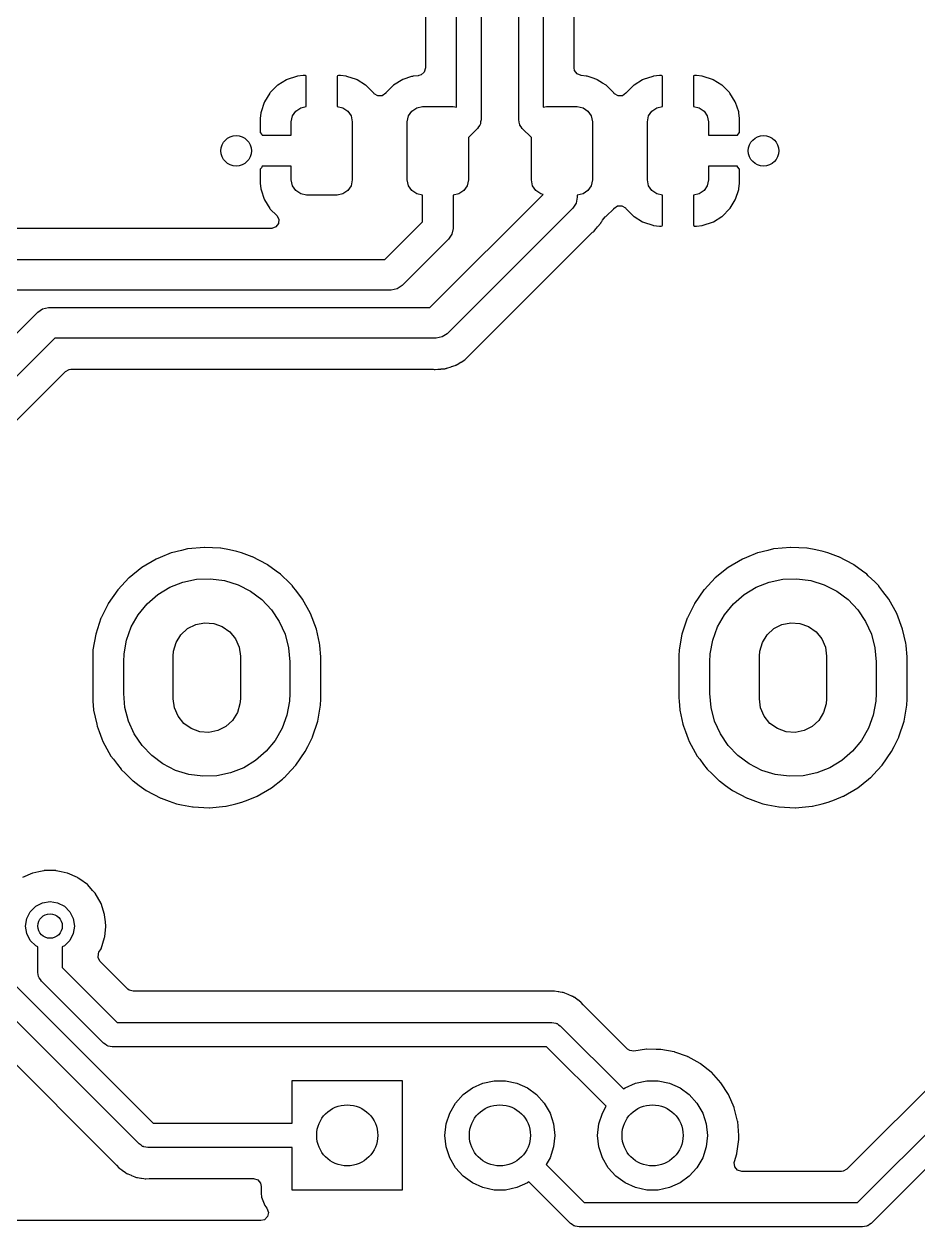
# Model space of a CAD drawing. Extents: x 61 to 228, y -146 to -45.
# Drawn here: x 136.99 to 151.63, y -145.65 to -125.94 of the extents above; entities that cross this region are included whole.
import ezdxf

# ---------------------------------------------------------------- set-up
doc = ezdxf.new("R2010")
doc.units = 0
doc.layers.add('BLACK', color=7, linetype='CONTINUOUS')

msp = doc.modelspace()

# ---------------------------------------------------------------- linework, layer by layer
at = {"layer": 'BLACK', "linetype": 'CONTINUOUS'}
for p, q in [((145.088, -127.508), (145.088, -114.629)), ((144.072, -127.303), (144.072, -120.229)), ((144.472, -120.229), (144.472, -127.508)), ((145.488, -124.66), (145.488, -127.303)), ((143.564, -125.336), (143.564, -126.659)), ((145.996, -126.659), (145.996, -125.336)), ((143.564, -126.659), (143.543, -126.727)), ((146.003, -126.699), (145.996, -126.659)), ((146.044, -126.757), (146.003, -126.699)), ((141.284, -126.854), (141.146, -126.939)), ((141.297, -126.848), (141.284, -126.854)), ((141.451, -126.796), (141.297, -126.848)), ((141.465, -126.793), (141.451, -126.796)), ((141.56, -126.783), (141.465, -126.793)), ((141.567, -126.783), (141.56, -126.783)), ((141.596, -126.783), (141.567, -126.783)), ((141.604, -126.785), (141.596, -126.783)), ((141.606, -126.786), (141.604, -126.785)), ((141.61, -126.801), (141.606, -126.786)), ((141.61, -127.292), (141.61, -126.801)), ((142.12, -126.789), (142.118, -126.797)), ((142.118, -126.797), (142.118, -127.292)), ((142.121, -126.787), (142.12, -126.789)), ((142.136, -126.783), (142.121, -126.787)), ((142.161, -126.783), (142.136, -126.783)), ((142.168, -126.783), (142.161, -126.783)), ((142.262, -126.793), (142.168, -126.783)), ((142.275, -126.796), (142.262, -126.793)), ((142.43, -126.847), (142.275, -126.796)), ((142.443, -126.853), (142.43, -126.847)), ((142.581, -126.938), (142.443, -126.853)), ((143.19, -126.849), (143.04, -126.943)), ((143.335, -126.801), (143.19, -126.849)), ((143.351, -126.796), (143.335, -126.801)), ((143.358, -126.793), (143.351, -126.796)), ((143.351, -126.796), (143.351, -126.796)), ((143.365, -126.793), (143.358, -126.793)), ((143.443, -126.785), (143.365, -126.793)), ((143.365, -126.793), (143.365, -126.793)), ((143.451, -126.784), (143.443, -126.785)), ((143.49, -126.773), (143.451, -126.784)), ((143.543, -126.727), (143.49, -126.773)), ((146.11, -126.784), (146.044, -126.757)), ((146.194, -126.793), (146.11, -126.784)), ((146.201, -126.793), (146.194, -126.793)), ((146.194, -126.793), (146.194, -126.793)), ((146.207, -126.795), (146.201, -126.793)), ((146.289, -126.822), (146.207, -126.795)), ((146.207, -126.795), (146.207, -126.795)), ((146.369, -126.849), (146.289, -126.822)), ((146.375, -126.853), (146.369, -126.849)), ((146.462, -126.906), (146.375, -126.853)), ((146.375, -126.853), (146.375, -126.853)), ((147.116, -126.854), (146.978, -126.939)), ((147.129, -126.848), (147.116, -126.854)), ((147.283, -126.796), (147.129, -126.848)), ((147.297, -126.793), (147.283, -126.796)), ((147.392, -126.783), (147.297, -126.793)), ((147.399, -126.783), (147.392, -126.783)), ((147.428, -126.783), (147.399, -126.783)), ((147.436, -126.785), (147.428, -126.783)), ((147.438, -126.786), (147.436, -126.785)), ((147.442, -126.801), (147.438, -126.786)), ((147.442, -127.292), (147.442, -126.801)), ((147.952, -126.789), (147.95, -126.797)), ((147.95, -126.797), (147.95, -127.292)), ((147.953, -126.787), (147.952, -126.789)), ((147.968, -126.783), (147.953, -126.787)), ((147.993, -126.783), (147.968, -126.783)), ((148, -126.783), (147.993, -126.783)), ((148.094, -126.793), (148, -126.783)), ((148.107, -126.796), (148.094, -126.793)), ((148.262, -126.847), (148.107, -126.796)), ((148.275, -126.853), (148.262, -126.847)), ((148.413, -126.938), (148.275, -126.853)), ((141.011, -127.074), (140.926, -127.212)), ((141.02, -127.063), (141.011, -127.074)), ((141.135, -126.948), (141.02, -127.063)), ((141.146, -126.939), (141.135, -126.948)), ((142.592, -126.947), (142.581, -126.938)), ((142.707, -127.062), (142.592, -126.947)), ((142.715, -127.072), (142.707, -127.062)), ((142.722, -127.08), (142.715, -127.072)), ((142.784, -127.116), (142.722, -127.08)), ((142.912, -127.072), (142.855, -127.113)), ((142.915, -127.068), (142.912, -127.072)), ((143.04, -126.943), (142.915, -127.068)), ((146.519, -126.942), (146.462, -126.906)), ((146.644, -127.067), (146.519, -126.942)), ((146.648, -127.073), (146.644, -127.067)), ((146.655, -127.08), (146.648, -127.073)), ((146.716, -127.116), (146.655, -127.08)), ((146.845, -127.072), (146.787, -127.113)), ((146.852, -127.063), (146.845, -127.072)), ((146.967, -126.948), (146.852, -127.063)), ((146.978, -126.939), (146.967, -126.948)), ((148.424, -126.947), (148.413, -126.938)), ((148.539, -127.062), (148.424, -126.947)), ((148.548, -127.073), (148.539, -127.062)), ((148.633, -127.211), (148.548, -127.073)), ((140.92, -127.225), (140.869, -127.38)), ((140.926, -127.212), (140.92, -127.225)), ((141.518, -127.31), (141.61, -127.292)), ((142.118, -127.292), (142.21, -127.31)), ((142.855, -127.113), (142.784, -127.116)), ((143.418, -127.31), (143.514, -127.291)), ((143.514, -127.291), (144.014, -127.291)), ((144.014, -127.291), (144.072, -127.303)), ((145.488, -127.303), (145.546, -127.291)), ((145.546, -127.291), (146.046, -127.291)), ((146.046, -127.291), (146.142, -127.31)), ((146.787, -127.113), (146.716, -127.116)), ((147.35, -127.31), (147.442, -127.292)), ((147.95, -127.292), (148.042, -127.31)), ((148.639, -127.224), (148.633, -127.211)), ((148.691, -127.378), (148.639, -127.224)), ((140.866, -127.393), (140.856, -127.487)), ((140.856, -127.487), (140.856, -127.494)), ((140.856, -127.494), (140.856, -127.715)), ((140.869, -127.38), (140.866, -127.393)), ((141.364, -127.541), (141.383, -127.445)), ((141.383, -127.445), (141.437, -127.364)), ((141.437, -127.364), (141.518, -127.31)), ((142.21, -127.31), (142.291, -127.364)), ((142.291, -127.364), (142.345, -127.445)), ((142.345, -127.445), (142.364, -127.541)), ((143.264, -127.541), (143.283, -127.445)), ((143.283, -127.445), (143.337, -127.364)), ((143.337, -127.364), (143.418, -127.31)), ((146.142, -127.31), (146.223, -127.364)), ((146.223, -127.364), (146.277, -127.445)), ((146.277, -127.445), (146.296, -127.541)), ((147.196, -127.541), (147.215, -127.445)), ((147.215, -127.445), (147.269, -127.364)), ((147.269, -127.364), (147.35, -127.31)), ((148.042, -127.31), (148.123, -127.364)), ((148.123, -127.364), (148.177, -127.445)), ((148.177, -127.445), (148.196, -127.541)), ((148.694, -127.392), (148.691, -127.378)), ((148.704, -127.487), (148.694, -127.392)), ((148.704, -127.494), (148.704, -127.487)), ((148.704, -127.714), (148.704, -127.494)), ((141.364, -127.762), (141.364, -127.541)), ((142.364, -127.541), (142.364, -128.491)), ((143.264, -128.491), (143.264, -127.541)), ((144.413, -127.649), (144.264, -127.799)), ((144.431, -127.621), (144.413, -127.649)), ((144.452, -127.595), (144.431, -127.621)), ((144.455, -127.584), (144.452, -127.595)), ((144.461, -127.574), (144.455, -127.584)), ((144.465, -127.541), (144.461, -127.574)), ((144.472, -127.508), (144.465, -127.541)), ((145.095, -127.541), (145.088, -127.508)), ((145.099, -127.574), (145.095, -127.541)), ((145.105, -127.584), (145.099, -127.574)), ((145.108, -127.595), (145.105, -127.584)), ((145.129, -127.621), (145.108, -127.595)), ((145.146, -127.649), (145.129, -127.621)), ((145.296, -127.799), (145.146, -127.649)), ((146.296, -127.541), (146.296, -128.491)), ((147.196, -128.491), (147.196, -127.541)), ((148.196, -127.541), (148.196, -127.762)), ((140.856, -127.715), (140.883, -127.747)), ((140.883, -127.747), (140.89, -127.762)), ((140.89, -127.762), (141.364, -127.762)), ((144.264, -127.799), (144.264, -128.491)), ((145.296, -128.491), (145.296, -127.799)), ((148.196, -127.762), (148.67, -127.762)), ((148.67, -127.762), (148.68, -127.741)), ((148.68, -127.741), (148.704, -127.714)), ((140.889, -128.27), (140.877, -128.296)), ((141.364, -128.27), (140.889, -128.27)), ((141.364, -128.491), (141.364, -128.27)), ((148.669, -128.27), (148.196, -128.27)), ((148.196, -128.27), (148.196, -128.491)), ((148.674, -128.28), (148.669, -128.27)), ((148.704, -128.316), (148.674, -128.28)), ((140.877, -128.296), (140.856, -128.318)), ((140.856, -128.318), (140.856, -128.538)), ((148.704, -128.538), (148.704, -128.316)), ((140.856, -128.538), (140.856, -128.545)), ((140.856, -128.545), (140.866, -128.64)), ((140.866, -128.64), (140.869, -128.654)), ((140.869, -128.654), (140.921, -128.808)), ((141.383, -128.587), (141.364, -128.491)), ((141.437, -128.668), (141.383, -128.587)), ((141.518, -128.722), (141.437, -128.668)), ((142.291, -128.668), (142.21, -128.722)), ((142.345, -128.587), (142.291, -128.668)), ((142.364, -128.491), (142.345, -128.587)), ((143.283, -128.587), (143.264, -128.491)), ((143.337, -128.668), (143.283, -128.587)), ((143.418, -128.722), (143.337, -128.668)), ((144.191, -128.668), (144.11, -128.722)), ((144.245, -128.587), (144.191, -128.668)), ((144.264, -128.491), (144.245, -128.587)), ((145.315, -128.587), (145.296, -128.491)), ((145.369, -128.668), (145.315, -128.587)), ((145.45, -128.722), (145.369, -128.668)), ((146.223, -128.668), (146.142, -128.722)), ((146.277, -128.587), (146.223, -128.668)), ((146.296, -128.491), (146.277, -128.587)), ((147.215, -128.587), (147.196, -128.491)), ((147.269, -128.668), (147.215, -128.587)), ((147.35, -128.722), (147.269, -128.668)), ((148.123, -128.668), (148.042, -128.722)), ((148.177, -128.587), (148.123, -128.668)), ((148.196, -128.491), (148.177, -128.587)), ((148.64, -128.807), (148.691, -128.652)), ((148.691, -128.652), (148.694, -128.639)), ((148.694, -128.639), (148.704, -128.545)), ((148.704, -128.545), (148.704, -128.538)), ((140.921, -128.808), (140.927, -128.821)), ((140.927, -128.821), (141.012, -128.959)), ((141.614, -128.741), (141.518, -128.722)), ((142.114, -128.741), (141.614, -128.741)), ((142.21, -128.722), (142.114, -128.741)), ((143.514, -128.741), (143.418, -128.722)), ((143.514, -129.182), (143.514, -128.741)), ((143.635, -130.585), (145.49, -128.73)), ((144.11, -128.722), (144.014, -128.741)), ((144.014, -128.741), (144.014, -129.286)), ((145.49, -128.73), (145.45, -128.722)), ((146.046, -128.778), (146.027, -128.874)), ((146.142, -128.722), (146.046, -128.741)), ((146.046, -128.741), (146.046, -128.778)), ((147.442, -128.74), (147.35, -128.722)), ((147.442, -129.235), (147.442, -128.74)), ((148.042, -128.722), (147.95, -128.74)), ((147.95, -128.74), (147.95, -129.231)), ((148.549, -128.958), (148.634, -128.82)), ((148.634, -128.82), (148.64, -128.807)), ((141.012, -128.959), (141.021, -128.97)), ((141.021, -128.97), (141.125, -129.074)), ((145.973, -128.955), (143.915, -131.012)), ((146.027, -128.874), (145.973, -128.955)), ((146.52, -129.089), (146.645, -128.964)), ((146.645, -128.964), (146.648, -128.96)), ((146.648, -128.96), (146.705, -128.919)), ((146.705, -128.919), (146.776, -128.916)), ((146.776, -128.916), (146.838, -128.952)), ((146.838, -128.952), (146.845, -128.96)), ((146.845, -128.96), (146.853, -128.97)), ((146.853, -128.97), (146.968, -129.085)), ((148.425, -129.084), (148.54, -128.969)), ((148.54, -128.969), (148.549, -128.958)), ((141.112, -129.264), (141.045, -129.289)), ((141.154, -129.207), (141.112, -129.264)), ((141.125, -129.074), (141.159, -129.137)), ((141.159, -129.137), (141.154, -129.207)), ((142.898, -129.798), (143.514, -129.182)), ((146.364, -129.283), (146.378, -129.264)), ((146.378, -129.264), (146.381, -129.261)), ((146.381, -129.261), (146.384, -129.257)), ((146.384, -129.257), (146.427, -129.207)), ((146.427, -129.207), (146.431, -129.202)), ((146.427, -129.207), (146.427, -129.207)), ((146.431, -129.202), (146.435, -129.195)), ((146.435, -129.195), (146.438, -129.19)), ((146.438, -129.19), (146.441, -129.185)), ((146.441, -129.185), (146.446, -129.179)), ((146.446, -129.179), (146.449, -129.173)), ((146.449, -129.173), (146.459, -129.152)), ((146.459, -129.152), (146.506, -129.098)), ((146.506, -129.098), (146.514, -129.093)), ((146.514, -129.093), (146.52, -129.089)), ((146.514, -129.093), (146.514, -129.093)), ((146.968, -129.085), (146.979, -129.094)), ((146.979, -129.094), (147.117, -129.179)), ((147.117, -129.179), (147.13, -129.185)), ((147.13, -129.185), (147.285, -129.236)), ((147.285, -129.236), (147.298, -129.239)), ((147.298, -129.239), (147.392, -129.249)), ((147.392, -129.249), (147.399, -129.249)), ((147.399, -129.249), (147.424, -129.249)), ((147.424, -129.249), (147.439, -129.245)), ((147.439, -129.245), (147.44, -129.243)), ((147.44, -129.243), (147.442, -129.235)), ((147.95, -129.231), (147.954, -129.246)), ((147.954, -129.246), (147.956, -129.247)), ((147.956, -129.247), (147.964, -129.249)), ((147.964, -129.249), (147.993, -129.249)), ((147.993, -129.249), (148, -129.249)), ((148, -129.249), (148.095, -129.239)), ((148.095, -129.239), (148.109, -129.236)), ((148.109, -129.236), (148.263, -129.184)), ((148.263, -129.184), (148.276, -129.178)), ((148.276, -129.178), (148.414, -129.093)), ((148.414, -129.093), (148.425, -129.084)), ((141.036, -129.29), (136.559, -129.29)), ((141.045, -129.289), (141.036, -129.29)), ((143.941, -129.463), (143.179, -130.225)), ((143.995, -129.382), (143.941, -129.463)), ((144.014, -129.286), (143.995, -129.382)), ((144.014, -129.286), (144.014, -129.286)), ((144.284, -131.363), (146.285, -129.362)), ((146.285, -129.362), (146.299, -129.349)), ((146.299, -129.349), (146.311, -129.341)), ((146.311, -129.341), (146.317, -129.337)), ((146.311, -129.341), (146.311, -129.341)), ((146.317, -129.337), (146.322, -129.331)), ((146.322, -129.331), (146.351, -129.296)), ((146.322, -129.331), (146.322, -129.331)), ((146.351, -129.296), (146.358, -129.289)), ((146.358, -129.289), (146.364, -129.283)), ((135.928, -129.798), (142.898, -129.798)), ((143.179, -130.225), (143.098, -130.279)), ((143.002, -130.298), (135.928, -130.298)), ((143.098, -130.279), (143.002, -130.298)), ((137.212, -130.659), (137.293, -130.604)), ((137.293, -130.604), (137.389, -130.585)), ((137.389, -130.585), (143.635, -130.585)), ((132.491, -135.38), (137.212, -130.659)), ((137.212, -130.659), (137.212, -130.659)), ((143.915, -131.012), (143.834, -131.066)), ((137.492, -131.085), (132.917, -135.66)), ((143.739, -131.085), (137.492, -131.085)), ((143.834, -131.066), (143.739, -131.085)), ((144.208, -131.438), (144.216, -131.431)), ((144.216, -131.431), (144.219, -131.428)), ((144.216, -131.431), (144.216, -131.431)), ((144.219, -131.428), (144.222, -131.425)), ((144.222, -131.425), (144.228, -131.421)), ((144.228, -131.421), (144.282, -131.365)), ((144.282, -131.365), (144.284, -131.363)), ((133.463, -135.834), (137.666, -131.631)), ((137.666, -131.631), (137.728, -131.597)), ((137.728, -131.597), (137.755, -131.594)), ((137.755, -131.594), (143.672, -131.594)), ((143.672, -131.594), (143.69, -131.595)), ((143.69, -131.595), (143.705, -131.597)), ((143.705, -131.597), (143.705, -131.597)), ((143.705, -131.597), (143.712, -131.599)), ((143.712, -131.599), (143.719, -131.598)), ((143.719, -131.598), (143.765, -131.594)), ((143.719, -131.598), (143.719, -131.598)), ((143.765, -131.594), (143.775, -131.594)), ((143.775, -131.594), (143.783, -131.594)), ((143.783, -131.594), (143.796, -131.592)), ((143.796, -131.592), (143.811, -131.591)), ((143.811, -131.591), (143.815, -131.59)), ((143.815, -131.59), (143.881, -131.585)), ((143.881, -131.585), (143.888, -131.584)), ((143.881, -131.585), (143.881, -131.585)), ((143.888, -131.584), (143.895, -131.582)), ((143.895, -131.582), (143.901, -131.581)), ((143.901, -131.581), (143.907, -131.579)), ((143.907, -131.579), (143.914, -131.579)), ((143.914, -131.579), (143.983, -131.554)), ((143.983, -131.554), (143.987, -131.552)), ((143.987, -131.552), (144.05, -131.532)), ((144.05, -131.532), (144.056, -131.53)), ((144.05, -131.532), (144.05, -131.532)), ((144.056, -131.53), (144.063, -131.526)), ((144.063, -131.526), (144.068, -131.523)), ((144.068, -131.523), (144.074, -131.521)), ((144.074, -131.521), (144.081, -131.518)), ((144.081, -131.518), (144.142, -131.478)), ((144.142, -131.478), (144.145, -131.476)), ((144.145, -131.476), (144.208, -131.438)), ((139.568, -134.562), (139.404, -134.602)), ((139.663, -134.539), (139.568, -134.562)), ((139.668, -134.538), (139.663, -134.539)), ((139.663, -134.539), (139.663, -134.539)), ((139.937, -134.512), (139.668, -134.538)), ((139.942, -134.512), (139.937, -134.512)), ((140.204, -134.525), (139.942, -134.512)), ((139.942, -134.512), (139.942, -134.512)), ((140.208, -134.525), (140.204, -134.525)), ((140.204, -134.525), (140.204, -134.525)), ((140.213, -134.526), (140.208, -134.525)), ((140.355, -134.554), (140.213, -134.526)), ((140.213, -134.526), (140.213, -134.526)), ((140.474, -134.578), (140.355, -134.554)), ((140.548, -134.604), (140.474, -134.578)), ((149.168, -134.562), (149.004, -134.602)), ((149.263, -134.539), (149.168, -134.562)), ((149.268, -134.538), (149.263, -134.539)), ((149.263, -134.539), (149.263, -134.539)), ((149.537, -134.512), (149.268, -134.538)), ((149.542, -134.512), (149.537, -134.512)), ((149.804, -134.525), (149.542, -134.512)), ((149.542, -134.512), (149.542, -134.512)), ((149.808, -134.525), (149.804, -134.525)), ((149.804, -134.525), (149.804, -134.525)), ((149.813, -134.526), (149.808, -134.525)), ((149.955, -134.554), (149.813, -134.526)), ((149.813, -134.526), (149.813, -134.526)), ((150.074, -134.578), (149.955, -134.554)), ((150.148, -134.604), (150.074, -134.578)), ((139.153, -134.704), (138.919, -134.841)), ((139.219, -134.677), (139.153, -134.704)), ((139.4, -134.604), (139.219, -134.677)), ((139.404, -134.602), (139.4, -134.604)), ((139.4, -134.604), (139.4, -134.604)), ((140.726, -134.667), (140.548, -134.604)), ((140.73, -134.668), (140.726, -134.667)), ((140.726, -134.667), (140.726, -134.667)), ((140.97, -134.794), (140.73, -134.668)), ((148.753, -134.704), (148.519, -134.841)), ((148.819, -134.677), (148.753, -134.704)), ((149, -134.604), (148.819, -134.677)), ((149.004, -134.602), (149, -134.604)), ((149, -134.604), (149, -134.604)), ((150.326, -134.667), (150.148, -134.604)), ((150.33, -134.668), (150.326, -134.667)), ((150.326, -134.667), (150.326, -134.667)), ((150.57, -134.794), (150.33, -134.668)), ((138.919, -134.841), (138.707, -135.01)), ((140.974, -134.797), (140.97, -134.794)), ((141.118, -134.902), (140.974, -134.797)), ((141.189, -134.954), (141.118, -134.902)), ((141.213, -134.978), (141.189, -134.954)), ((141.318, -135.079), (141.213, -134.978)), ((148.519, -134.841), (148.307, -135.01)), ((150.574, -134.797), (150.57, -134.794)), ((150.718, -134.902), (150.574, -134.797)), ((150.789, -134.954), (150.718, -134.902)), ((150.813, -134.978), (150.789, -134.954)), ((150.918, -135.079), (150.813, -134.978)), ((138.704, -135.014), (138.529, -135.201)), ((138.707, -135.01), (138.704, -135.014)), ((139.179, -135.286), (139.375, -135.167)), ((139.375, -135.167), (139.589, -135.082)), ((139.589, -135.082), (139.814, -135.035)), ((139.814, -135.035), (140.044, -135.027)), ((140.044, -135.027), (140.272, -135.057)), ((140.272, -135.057), (140.492, -135.125)), ((140.492, -135.125), (140.697, -135.229)), ((141.383, -135.144), (141.318, -135.079)), ((141.386, -135.147), (141.383, -135.144)), ((141.453, -135.235), (141.386, -135.147)), ((141.386, -135.147), (141.386, -135.147)), ((148.304, -135.014), (148.129, -135.201)), ((148.307, -135.01), (148.304, -135.014)), ((148.779, -135.286), (148.975, -135.167)), ((148.975, -135.167), (149.189, -135.082)), ((149.189, -135.082), (149.414, -135.035)), ((149.414, -135.035), (149.644, -135.027)), ((149.644, -135.027), (149.872, -135.057)), ((149.872, -135.057), (150.092, -135.125)), ((150.092, -135.125), (150.297, -135.229)), ((150.983, -135.144), (150.918, -135.079)), ((150.986, -135.147), (150.983, -135.144)), ((151.053, -135.235), (150.986, -135.147)), ((150.986, -135.147), (150.986, -135.147)), ((138.522, -135.209), (138.367, -135.431)), ((138.529, -135.201), (138.522, -135.209)), ((139.005, -135.437), (139.179, -135.286)), ((140.697, -135.229), (140.881, -135.366)), ((140.881, -135.366), (141.04, -135.533)), ((141.548, -135.359), (141.453, -135.235)), ((141.679, -135.596), (141.548, -135.359)), ((148.122, -135.209), (147.967, -135.431)), ((148.129, -135.201), (148.122, -135.209)), ((148.605, -135.437), (148.779, -135.286)), ((150.297, -135.229), (150.481, -135.366)), ((159.854, -135.308), (150.463, -144.699)), ((150.481, -135.366), (150.64, -135.533)), ((151.148, -135.359), (151.053, -135.235)), ((151.279, -135.596), (151.148, -135.359)), ((138.365, -135.435), (138.25, -135.667)), ((138.367, -135.431), (138.365, -135.435)), ((138.365, -135.435), (138.365, -135.435)), ((138.859, -135.615), (139.005, -135.437)), ((141.04, -135.533), (141.168, -135.724)), ((147.965, -135.435), (147.85, -135.667)), ((147.967, -135.431), (147.965, -135.435)), ((147.965, -135.435), (147.965, -135.435)), ((148.459, -135.615), (148.605, -135.437)), ((150.637, -145.245), (160.399, -135.482)), ((150.64, -135.533), (150.768, -135.724)), ((138.247, -135.674), (138.162, -135.932)), ((138.25, -135.667), (138.247, -135.674)), ((138.745, -135.815), (138.859, -135.615)), ((139.799, -135.776), (139.945, -135.746)), ((139.945, -135.746), (140.094, -135.757)), ((140.094, -135.757), (140.235, -135.808)), ((141.168, -135.724), (141.263, -135.933)), ((141.775, -135.85), (141.679, -135.596)), ((147.847, -135.674), (147.762, -135.932)), ((147.85, -135.667), (147.847, -135.674)), ((148.345, -135.815), (148.459, -135.615)), ((149.399, -135.776), (149.545, -135.746)), ((149.545, -135.746), (149.694, -135.757)), ((149.694, -135.757), (149.835, -135.808)), ((150.768, -135.724), (150.863, -135.933)), ((160.74, -135.706), (150.861, -145.586)), ((151.375, -135.85), (151.279, -135.596)), ((138.161, -135.936), (138.117, -136.192)), ((138.162, -135.932), (138.161, -135.936)), ((138.161, -135.936), (138.161, -135.936)), ((138.667, -136.031), (138.745, -135.815)), ((139.478, -136.071), (139.556, -135.944)), ((139.556, -135.944), (139.666, -135.843)), ((139.666, -135.843), (139.799, -135.776)), ((140.235, -135.808), (140.357, -135.894)), ((140.357, -135.894), (140.45, -136.01)), ((141.263, -135.933), (141.321, -136.156)), ((141.776, -135.854), (141.775, -135.85)), ((141.826, -136.081), (141.776, -135.854)), ((141.776, -135.854), (141.776, -135.854)), ((147.761, -135.936), (147.717, -136.192)), ((147.762, -135.932), (147.761, -135.936)), ((147.761, -135.936), (147.761, -135.936)), ((148.267, -136.031), (148.345, -135.815)), ((149.078, -136.071), (149.156, -135.944)), ((149.156, -135.944), (149.266, -135.843)), ((149.266, -135.843), (149.399, -135.776)), ((149.835, -135.808), (149.957, -135.894)), ((149.957, -135.894), (150.05, -136.01)), ((150.863, -135.933), (150.921, -136.156)), ((151.376, -135.854), (151.375, -135.85)), ((151.426, -136.081), (151.376, -135.854)), ((151.376, -135.854), (151.376, -135.854)), ((138.626, -136.257), (138.667, -136.031)), ((139.436, -136.215), (139.478, -136.071)), ((140.45, -136.01), (140.51, -136.147)), ((140.51, -136.147), (140.53, -136.295)), ((141.321, -136.156), (141.34, -136.385)), ((141.834, -136.115), (141.826, -136.081)), ((141.834, -136.119), (141.834, -136.115)), ((141.848, -136.308), (141.834, -136.119)), ((148.226, -136.257), (148.267, -136.031)), ((149.036, -136.215), (149.078, -136.071)), ((150.05, -136.01), (150.11, -136.147)), ((150.11, -136.147), (150.13, -136.295)), ((150.921, -136.156), (150.94, -136.385)), ((151.434, -136.115), (151.426, -136.081)), ((151.434, -136.119), (151.434, -136.115)), ((151.448, -136.308), (151.434, -136.119)), ((138.116, -136.199), (138.112, -136.285)), ((138.112, -136.285), (138.112, -136.974)), ((138.117, -136.192), (138.116, -136.199)), ((138.62, -136.385), (138.626, -136.257)), ((139.43, -136.295), (139.436, -136.215)), ((139.43, -136.995), (139.43, -136.295)), ((140.53, -136.295), (140.53, -136.995)), ((141.849, -136.316), (141.848, -136.308)), ((141.849, -137.005), (141.849, -136.316)), ((147.716, -136.199), (147.712, -136.285)), ((147.712, -136.285), (147.712, -136.974)), ((147.717, -136.192), (147.716, -136.199)), ((148.22, -136.385), (148.226, -136.257)), ((149.03, -136.295), (149.036, -136.215)), ((149.03, -136.995), (149.03, -136.295)), ((150.13, -136.295), (150.13, -136.995)), ((151.448, -136.316), (151.448, -136.308)), ((151.448, -137.005), (151.448, -136.316)), ((138.62, -136.905), (138.62, -136.385)), ((141.34, -136.385), (141.34, -136.905)), ((148.22, -136.905), (148.22, -136.385)), ((150.94, -136.385), (150.94, -136.905)), ((138.639, -137.134), (138.62, -136.905)), ((141.34, -136.905), (141.334, -137.033)), ((148.239, -137.134), (148.22, -136.905)), ((150.94, -136.905), (150.934, -137.033)), ((138.112, -136.974), (138.112, -136.976)), ((138.112, -136.976), (138.112, -136.976)), ((138.112, -136.976), (138.116, -137.031)), ((138.116, -137.031), (138.126, -137.175)), ((138.697, -137.357), (138.639, -137.134)), ((139.45, -137.143), (139.43, -136.995)), ((139.51, -137.28), (139.45, -137.143)), ((140.524, -137.075), (140.482, -137.219)), ((140.53, -136.995), (140.524, -137.075)), ((141.334, -137.033), (141.293, -137.259)), ((141.821, -137.227), (141.844, -137.095)), ((141.844, -137.091), (141.849, -137.005)), ((141.844, -137.095), (141.844, -137.091)), ((141.844, -137.095), (141.844, -137.095)), ((147.712, -136.974), (147.712, -136.976)), ((147.712, -136.976), (147.716, -137.031)), ((147.712, -136.976), (147.712, -136.976)), ((147.716, -137.031), (147.726, -137.175)), ((148.297, -137.357), (148.239, -137.134)), ((149.05, -137.143), (149.03, -136.995)), ((149.11, -137.28), (149.05, -137.143)), ((150.124, -137.075), (150.082, -137.219)), ((150.13, -136.995), (150.124, -137.075)), ((150.934, -137.033), (150.893, -137.259)), ((151.421, -137.227), (151.444, -137.095)), ((151.444, -137.091), (151.448, -137.005)), ((151.444, -137.095), (151.444, -137.091)), ((151.444, -137.095), (151.444, -137.095)), ((138.126, -137.175), (138.127, -137.18)), ((138.127, -137.18), (138.127, -137.18)), ((138.127, -137.18), (138.178, -137.408)), ((139.603, -137.396), (139.51, -137.28)), ((140.404, -137.346), (140.294, -137.447)), ((140.482, -137.219), (140.404, -137.346)), ((141.293, -137.259), (141.215, -137.475)), ((141.798, -137.358), (141.821, -137.227)), ((147.726, -137.175), (147.727, -137.18)), ((147.727, -137.18), (147.727, -137.18)), ((147.727, -137.18), (147.778, -137.408)), ((149.203, -137.396), (149.11, -137.28)), ((150.004, -137.346), (149.894, -137.447)), ((150.082, -137.219), (150.004, -137.346)), ((150.893, -137.259), (150.815, -137.475)), ((151.398, -137.358), (151.421, -137.227)), ((138.178, -137.408), (138.185, -137.44)), ((138.185, -137.44), (138.218, -137.527)), ((138.218, -137.527), (138.264, -137.65)), ((138.792, -137.566), (138.697, -137.357)), ((139.725, -137.482), (139.603, -137.396)), ((139.866, -137.533), (139.725, -137.482)), ((140.015, -137.544), (139.866, -137.533)), ((140.161, -137.514), (140.015, -137.544)), ((140.294, -137.447), (140.161, -137.514)), ((141.215, -137.475), (141.101, -137.675)), ((141.713, -137.616), (141.798, -137.358)), ((147.778, -137.408), (147.785, -137.44)), ((147.785, -137.44), (147.818, -137.527)), ((147.818, -137.527), (147.864, -137.65)), ((148.392, -137.566), (148.297, -137.357)), ((149.325, -137.482), (149.203, -137.396)), ((149.466, -137.533), (149.325, -137.482)), ((149.615, -137.544), (149.466, -137.533)), ((149.761, -137.514), (149.615, -137.544)), ((149.894, -137.447), (149.761, -137.514)), ((150.815, -137.475), (150.701, -137.675)), ((151.313, -137.616), (151.398, -137.358)), ((138.264, -137.65), (138.281, -137.694)), ((138.281, -137.694), (138.412, -137.931)), ((138.92, -137.757), (138.792, -137.566)), ((141.101, -137.675), (140.955, -137.853)), ((141.635, -137.773), (141.711, -137.62)), ((141.711, -137.62), (141.713, -137.616)), ((141.711, -137.62), (141.711, -137.62)), ((147.864, -137.65), (147.881, -137.694)), ((147.881, -137.694), (148.012, -137.931)), ((148.52, -137.757), (148.392, -137.566)), ((150.701, -137.675), (150.555, -137.853)), ((151.235, -137.773), (151.311, -137.62)), ((151.311, -137.62), (151.313, -137.616)), ((151.311, -137.62), (151.311, -137.62)), ((138.412, -137.931), (138.453, -137.984)), ((139.079, -137.924), (138.92, -137.757)), ((139.263, -138.061), (139.079, -137.924)), ((140.955, -137.853), (140.781, -138.004)), ((141.438, -138.081), (141.593, -137.859)), ((141.593, -137.859), (141.635, -137.773)), ((148.012, -137.931), (148.053, -137.984)), ((148.679, -137.924), (148.52, -137.757)), ((148.863, -138.061), (148.679, -137.924)), ((150.555, -137.853), (150.381, -138.004)), ((151.038, -138.081), (151.193, -137.859)), ((151.193, -137.859), (151.235, -137.773)), ((138.453, -137.984), (138.516, -138.067)), ((138.516, -138.067), (138.577, -138.146)), ((139.468, -138.165), (139.263, -138.061)), ((140.585, -138.123), (140.371, -138.208)), ((140.781, -138.004), (140.585, -138.123)), ((141.296, -138.233), (141.435, -138.085)), ((141.435, -138.085), (141.438, -138.081)), ((141.435, -138.085), (141.435, -138.085)), ((148.053, -137.984), (148.116, -138.067)), ((148.116, -138.067), (148.177, -138.146)), ((149.068, -138.165), (148.863, -138.061)), ((150.185, -138.123), (149.971, -138.208)), ((150.381, -138.004), (150.185, -138.123)), ((150.896, -138.233), (151.035, -138.085)), ((151.035, -138.085), (151.038, -138.081)), ((151.035, -138.085), (151.035, -138.085)), ((133.354, -138.199), (139.1, -143.945)), ((138.577, -138.146), (138.58, -138.15)), ((138.58, -138.15), (138.58, -138.15)), ((138.58, -138.15), (138.649, -138.217)), ((138.649, -138.217), (138.771, -138.336)), ((139.688, -138.233), (139.468, -138.165)), ((139.916, -138.263), (139.688, -138.233)), ((140.146, -138.255), (139.916, -138.263)), ((140.371, -138.208), (140.146, -138.255)), ((141.041, -138.449), (141.219, -138.307)), ((141.219, -138.307), (141.249, -138.282)), ((141.249, -138.282), (141.253, -138.28)), ((141.249, -138.282), (141.249, -138.282)), ((141.253, -138.28), (141.296, -138.233)), ((148.177, -138.146), (148.18, -138.15)), ((148.18, -138.15), (148.18, -138.15)), ((148.18, -138.15), (148.249, -138.217)), ((148.249, -138.217), (148.371, -138.336)), ((149.288, -138.233), (149.068, -138.165)), ((149.516, -138.263), (149.288, -138.233)), ((149.746, -138.255), (149.516, -138.263)), ((149.971, -138.208), (149.746, -138.255)), ((150.641, -138.449), (150.819, -138.307)), ((150.819, -138.307), (150.849, -138.282)), ((150.849, -138.282), (150.853, -138.28)), ((150.849, -138.282), (150.849, -138.282)), ((150.853, -138.28), (150.896, -138.233)), ((138.876, -144.286), (133.07, -138.481)), ((138.771, -138.336), (138.774, -138.339)), ((138.774, -138.339), (138.774, -138.339)), ((138.774, -138.339), (138.873, -138.411)), ((138.873, -138.411), (138.99, -138.496)), ((138.99, -138.496), (139.23, -138.622)), ((140.807, -138.586), (141.041, -138.449)), ((148.371, -138.336), (148.374, -138.339)), ((148.374, -138.339), (148.374, -138.339)), ((148.374, -138.339), (148.473, -138.411)), ((148.473, -138.411), (148.59, -138.496)), ((148.59, -138.496), (148.83, -138.622)), ((150.407, -138.586), (150.641, -138.449)), ((139.23, -138.622), (139.234, -138.623)), ((139.234, -138.623), (139.234, -138.623)), ((139.234, -138.623), (139.367, -138.67)), ((139.367, -138.67), (139.486, -138.712)), ((139.486, -138.712), (139.567, -138.728)), ((140.297, -138.751), (140.459, -138.711)), ((140.459, -138.711), (140.556, -138.688)), ((140.556, -138.688), (140.658, -138.646)), ((140.658, -138.646), (140.803, -138.588)), ((140.803, -138.588), (140.807, -138.586)), ((140.803, -138.588), (140.803, -138.588)), ((148.83, -138.622), (148.834, -138.623)), ((148.834, -138.623), (148.834, -138.623)), ((148.834, -138.623), (148.967, -138.67)), ((148.967, -138.67), (149.086, -138.712)), ((149.086, -138.712), (149.167, -138.728)), ((149.897, -138.751), (150.059, -138.711)), ((150.059, -138.711), (150.156, -138.688)), ((150.156, -138.688), (150.258, -138.646)), ((150.258, -138.646), (150.403, -138.588)), ((150.403, -138.588), (150.407, -138.586)), ((150.403, -138.588), (150.403, -138.588)), ((139.567, -138.728), (139.747, -138.764)), ((139.747, -138.764), (139.747, -138.764)), ((139.747, -138.764), (139.752, -138.765)), ((139.752, -138.765), (139.756, -138.765)), ((139.756, -138.765), (139.756, -138.765)), ((139.756, -138.765), (140.018, -138.778)), ((140.018, -138.778), (140.018, -138.778)), ((140.018, -138.778), (140.023, -138.778)), ((140.023, -138.778), (140.292, -138.752)), ((140.292, -138.752), (140.297, -138.751)), ((140.297, -138.751), (140.297, -138.751)), ((149.167, -138.728), (149.347, -138.764)), ((149.347, -138.764), (149.347, -138.764)), ((149.347, -138.764), (149.352, -138.765)), ((149.352, -138.765), (149.356, -138.765)), ((149.356, -138.765), (149.356, -138.765)), ((149.356, -138.765), (149.618, -138.778)), ((149.618, -138.778), (149.618, -138.778)), ((149.618, -138.778), (149.623, -138.778)), ((149.623, -138.778), (149.892, -138.752)), ((149.892, -138.752), (149.897, -138.751)), ((149.897, -138.751), (149.897, -138.751)), ((137.126, -139.85), (136.963, -139.922)), ((137.132, -139.847), (137.126, -139.85)), ((137.126, -139.85), (137.126, -139.85)), ((137.23, -139.826), (137.132, -139.847)), ((137.312, -139.809), (137.23, -139.826)), ((137.319, -139.808), (137.312, -139.809)), ((137.312, -139.809), (137.312, -139.809)), ((137.509, -139.808), (137.319, -139.808)), ((137.516, -139.809), (137.509, -139.808)), ((137.598, -139.826), (137.516, -139.809)), ((137.516, -139.809), (137.516, -139.809)), ((137.696, -139.847), (137.598, -139.826)), ((137.702, -139.85), (137.696, -139.847)), ((137.865, -139.922), (137.702, -139.85)), ((137.702, -139.85), (137.702, -139.85)), ((137.871, -139.925), (137.865, -139.922)), ((137.865, -139.922), (137.865, -139.922)), ((137.876, -139.929), (137.871, -139.925)), ((137.903, -139.948), (137.876, -139.929)), ((137.876, -139.929), (137.876, -139.929)), ((138.025, -140.037), (137.903, -139.948)), ((138.03, -140.042), (138.025, -140.037)), ((138.111, -140.132), (138.03, -140.042)), ((138.03, -140.042), (138.03, -140.042)), ((138.153, -140.179), (138.111, -140.132)), ((138.249, -140.344), (138.153, -140.179)), ((137.034, -140.592), (137.09, -140.481)), ((137.09, -140.481), (137.179, -140.392)), ((137.179, -140.392), (137.29, -140.336)), ((137.29, -140.336), (137.414, -140.316)), ((137.414, -140.316), (137.538, -140.336)), ((137.538, -140.336), (137.649, -140.392)), ((137.649, -140.392), (137.738, -140.481)), ((137.738, -140.481), (137.794, -140.592)), ((138.308, -140.526), (138.249, -140.344)), ((137.014, -140.716), (137.034, -140.592)), ((137.794, -140.592), (137.814, -140.716)), ((138.308, -140.533), (138.308, -140.526)), ((138.32, -140.645), (138.308, -140.533)), ((138.308, -140.533), (138.308, -140.533)), ((138.328, -140.716), (138.32, -140.645)), ((137.034, -140.84), (137.014, -140.716)), ((137.09, -140.951), (137.034, -140.84)), ((137.794, -140.84), (137.738, -140.951)), ((137.814, -140.716), (137.794, -140.84)), ((138.308, -140.906), (138.309, -140.891)), ((138.309, -140.891), (138.327, -140.723)), ((138.327, -140.723), (138.328, -140.716)), ((137.179, -141.04), (137.09, -140.951)), ((137.214, -141.057), (137.179, -141.04)), ((137.214, -141.478), (137.214, -141.057)), ((137.649, -141.04), (137.614, -141.057)), ((137.614, -141.057), (137.614, -141.395)), ((137.738, -140.951), (137.649, -141.04)), ((138.215, -141.145), (138.249, -141.088)), ((138.249, -141.088), (138.308, -140.906)), ((138.201, -141.235), (138.206, -141.164)), ((138.235, -141.297), (138.201, -141.235)), ((138.206, -141.164), (138.215, -141.145)), ((137.221, -141.511), (137.214, -141.478)), ((137.614, -141.395), (138.513, -142.294)), ((138.687, -141.749), (138.235, -141.297)), ((137.225, -141.544), (137.221, -141.511)), ((137.231, -141.554), (137.225, -141.544)), ((137.234, -141.565), (137.231, -141.554)), ((137.255, -141.591), (137.234, -141.565)), ((137.272, -141.619), (137.255, -141.591)), ((138.289, -142.635), (137.272, -141.619)), ((135.746, -141.876), (138.496, -144.626)), ((138.708, -141.765), (138.687, -141.749)), ((138.776, -141.785), (138.708, -141.765)), ((145.604, -141.785), (138.776, -141.785)), ((145.612, -141.785), (145.604, -141.785)), ((145.666, -141.782), (145.612, -141.785)), ((145.674, -141.782), (145.666, -141.782)), ((145.666, -141.782), (145.666, -141.782)), ((145.737, -141.793), (145.674, -141.782)), ((145.743, -141.794), (145.737, -141.793)), ((145.769, -141.798), (145.743, -141.794)), ((145.799, -141.802), (145.769, -141.798)), ((145.806, -141.803), (145.799, -141.802)), ((145.799, -141.802), (145.799, -141.802)), ((145.814, -141.805), (145.806, -141.803)), ((145.816, -141.806), (145.814, -141.805)), ((145.832, -141.811), (145.816, -141.806)), ((145.835, -141.812), (145.832, -141.811)), ((145.842, -141.813), (145.835, -141.812)), ((145.901, -141.839), (145.842, -141.813)), ((145.907, -141.842), (145.901, -141.839)), ((145.959, -141.862), (145.907, -141.842)), ((145.966, -141.865), (145.959, -141.862)), ((145.959, -141.862), (145.959, -141.862)), ((145.972, -141.869), (145.966, -141.865)), ((145.975, -141.871), (145.972, -141.869)), ((145.99, -141.879), (145.975, -141.871)), ((145.992, -141.88), (145.99, -141.879)), ((145.999, -141.884), (145.992, -141.88)), ((146.005, -141.888), (145.999, -141.884)), ((146.049, -141.923), (146.005, -141.888)), ((146.054, -141.927), (146.049, -141.923)), ((146.107, -141.964), (146.054, -141.927)), ((146.112, -141.969), (146.107, -141.964)), ((146.145, -142.007), (146.112, -141.969)), ((146.112, -141.969), (146.112, -141.969)), ((146.15, -142.013), (146.145, -142.007)), ((146.868, -142.731), (146.15, -142.013)), ((138.513, -142.294), (145.629, -142.294)), ((145.629, -142.294), (145.662, -142.301)), ((145.662, -142.301), (145.695, -142.305)), ((145.695, -142.305), (145.705, -142.311)), ((145.705, -142.311), (145.716, -142.314)), ((145.716, -142.314), (145.742, -142.335)), ((145.742, -142.335), (145.77, -142.353)), ((145.77, -142.353), (146.803, -143.385)), ((138.317, -142.653), (138.289, -142.635)), ((138.343, -142.674), (138.317, -142.653)), ((138.354, -142.677), (138.343, -142.674)), ((138.364, -142.683), (138.354, -142.677)), ((138.397, -142.687), (138.364, -142.683)), ((138.43, -142.694), (138.397, -142.687)), ((145.546, -142.694), (138.43, -142.694)), ((146.521, -143.669), (145.546, -142.694)), ((146.906, -142.757), (146.868, -142.731)), ((146.976, -142.767), (146.906, -142.757)), ((147.181, -142.735), (146.976, -142.767)), ((147.187, -142.735), (147.181, -142.735)), ((147.34, -142.737), (147.187, -142.735)), ((147.187, -142.735), (147.187, -142.735)), ((147.413, -142.738), (147.34, -142.737)), ((147.418, -142.739), (147.413, -142.738)), ((147.636, -142.778), (147.418, -142.739)), ((147.418, -142.739), (147.418, -142.739)), ((147.641, -142.779), (147.636, -142.778)), ((147.636, -142.778), (147.636, -142.778)), ((147.646, -142.78), (147.641, -142.779)), ((147.854, -142.854), (147.646, -142.78)), ((147.646, -142.78), (147.646, -142.78)), ((147.859, -142.856), (147.854, -142.854)), ((147.854, -142.854), (147.854, -142.854)), ((147.864, -142.858), (147.859, -142.856)), ((148.058, -142.965), (147.864, -142.858)), ((147.864, -142.858), (147.864, -142.858)), ((148.062, -142.968), (148.058, -142.965)), ((148.058, -142.965), (148.058, -142.965)), ((148.066, -142.971), (148.062, -142.968)), ((148.24, -143.108), (148.066, -142.971)), ((148.066, -142.971), (148.066, -142.971)), ((141.38, -143.945), (141.38, -143.245)), ((141.38, -143.245), (143.18, -143.245)), ((143.18, -143.245), (143.18, -145.045)), ((144.502, -143.289), (144.686, -143.25)), ((144.686, -143.25), (144.874, -143.25)), ((144.874, -143.25), (145.058, -143.289)), ((147.002, -143.289), (147.186, -143.25)), ((147.186, -143.25), (147.374, -143.25)), ((147.374, -143.25), (147.558, -143.289)), ((148.244, -143.111), (148.24, -143.108)), ((148.24, -143.108), (148.24, -143.108)), ((148.4, -143.283), (148.244, -143.111)), ((144.178, -143.476), (144.33, -143.366)), ((144.33, -143.366), (144.502, -143.289)), ((145.058, -143.289), (145.23, -143.366)), ((145.23, -143.366), (145.382, -143.476)), ((146.803, -143.385), (146.83, -143.366)), ((146.83, -143.366), (147.002, -143.289)), ((147.558, -143.289), (147.73, -143.366)), ((147.73, -143.366), (147.882, -143.476)), ((148.526, -143.477), (148.4, -143.283)), ((143.958, -143.779), (144.052, -143.616)), ((144.052, -143.616), (144.178, -143.476)), ((145.382, -143.476), (145.508, -143.616)), ((145.508, -143.616), (145.602, -143.779)), ((147.882, -143.476), (148.008, -143.616)), ((148.008, -143.616), (148.102, -143.779)), ((148.618, -143.69), (148.526, -143.477)), ((143.9, -143.958), (143.958, -143.779)), ((145.602, -143.779), (145.66, -143.958)), ((146.4, -143.958), (146.458, -143.779)), ((146.458, -143.779), (146.521, -143.669)), ((148.102, -143.779), (148.16, -143.958)), ((148.619, -143.695), (148.618, -143.69)), ((148.646, -143.802), (148.619, -143.695)), ((148.619, -143.695), (148.619, -143.695)), ((148.674, -143.914), (148.646, -143.802)), ((139.1, -143.945), (141.38, -143.945)), ((143.88, -144.145), (143.9, -143.958)), ((145.66, -143.958), (145.68, -144.145)), ((146.38, -144.145), (146.4, -143.958)), ((148.16, -143.958), (148.18, -144.145)), ((148.675, -143.919), (148.674, -143.914)), ((148.687, -144.068), (148.675, -143.919)), ((148.675, -143.919), (148.675, -143.919)), ((143.9, -144.332), (143.88, -144.145)), ((145.68, -144.145), (145.66, -144.332)), ((146.4, -144.332), (146.38, -144.145)), ((148.18, -144.145), (148.16, -144.332)), ((148.661, -144.444), (148.692, -144.214)), ((148.693, -144.145), (148.687, -144.068)), ((148.692, -144.214), (148.693, -144.145)), ((138.904, -144.304), (138.876, -144.286)), ((138.93, -144.325), (138.904, -144.304)), ((138.942, -144.328), (138.93, -144.325)), ((138.951, -144.334), (138.942, -144.328)), ((138.984, -144.338), (138.951, -144.334)), ((139.017, -144.345), (138.984, -144.338)), ((141.38, -144.345), (139.017, -144.345)), ((141.38, -145.045), (141.38, -144.345)), ((143.958, -144.511), (143.9, -144.332)), ((145.66, -144.332), (145.602, -144.511)), ((146.458, -144.511), (146.4, -144.332)), ((148.16, -144.332), (148.102, -144.511)), ((138.496, -144.626), (138.502, -144.632)), ((138.502, -144.632), (138.54, -144.675)), ((144.052, -144.674), (143.958, -144.511)), ((145.602, -144.511), (145.539, -144.621)), ((145.539, -144.621), (146.162, -145.245)), ((146.552, -144.674), (146.458, -144.511)), ((148.102, -144.511), (148.008, -144.674)), ((148.618, -144.592), (148.622, -144.573)), ((148.628, -144.662), (148.618, -144.592)), ((148.622, -144.573), (148.66, -144.449)), ((148.66, -144.449), (148.661, -144.444)), ((148.66, -144.449), (148.66, -144.449)), ((138.54, -144.675), (138.592, -144.712)), ((138.592, -144.712), (138.597, -144.716)), ((138.597, -144.716), (138.648, -144.755)), ((138.648, -144.755), (138.655, -144.759)), ((138.655, -144.759), (138.657, -144.76)), ((138.657, -144.76), (138.672, -144.768)), ((138.672, -144.768), (138.674, -144.77)), ((138.674, -144.77), (138.68, -144.774)), ((138.68, -144.774), (138.687, -144.777)), ((138.687, -144.777), (138.687, -144.777)), ((138.687, -144.777), (138.74, -144.797)), ((138.74, -144.797), (138.746, -144.8)), ((138.746, -144.8), (138.804, -144.826)), ((138.804, -144.826), (138.811, -144.827)), ((138.811, -144.827), (138.814, -144.828)), ((138.814, -144.828), (138.83, -144.833)), ((138.83, -144.833), (138.833, -144.834)), ((138.833, -144.834), (138.84, -144.836)), ((144.178, -144.814), (144.052, -144.674)), ((144.33, -144.924), (144.178, -144.814)), ((146.678, -144.814), (146.552, -144.674)), ((146.83, -144.924), (146.678, -144.814)), ((147.882, -144.814), (147.73, -144.924)), ((148.008, -144.674), (147.882, -144.814)), ((148.674, -144.716), (148.628, -144.662)), ((148.743, -144.736), (148.674, -144.716)), ((150.374, -144.736), (148.743, -144.736)), ((150.401, -144.733), (150.374, -144.736)), ((150.463, -144.699), (150.401, -144.733)), ((138.84, -144.836), (138.847, -144.837)), ((138.847, -144.837), (138.903, -144.845)), ((138.903, -144.845), (138.91, -144.846)), ((138.91, -144.846), (138.948, -144.853)), ((138.948, -144.853), (138.973, -144.857)), ((138.973, -144.857), (138.98, -144.857)), ((138.98, -144.857), (139.035, -144.854)), ((138.98, -144.857), (138.98, -144.857)), ((139.035, -144.854), (139.042, -144.853)), ((139.042, -144.853), (140.745, -144.853)), ((140.745, -144.853), (140.814, -144.874)), ((140.814, -144.874), (140.86, -144.927)), ((140.86, -144.927), (140.871, -144.98)), ((140.871, -144.98), (140.871, -145.093)), ((144.502, -145.001), (144.33, -144.924)), ((144.686, -145.04), (144.502, -145.001)), ((145.058, -145.001), (144.874, -145.04)), ((145.23, -144.924), (145.058, -145.001)), ((145.257, -144.905), (145.23, -144.924)), ((145.938, -145.586), (145.257, -144.905)), ((147.002, -145.001), (146.83, -144.924)), ((147.186, -145.04), (147.002, -145.001)), ((147.558, -145.001), (147.374, -145.04)), ((147.73, -144.924), (147.558, -145.001)), ((140.871, -145.093), (140.878, -145.155)), ((140.878, -145.155), (140.929, -145.292)), ((143.18, -145.045), (141.38, -145.045)), ((144.874, -145.04), (144.686, -145.04)), ((147.374, -145.04), (147.186, -145.04)), ((140.929, -145.292), (140.966, -145.34)), ((140.966, -145.34), (140.99, -145.406)), ((140.99, -145.406), (140.975, -145.476)), ((146.162, -145.245), (150.637, -145.245)), ((140.865, -145.541), (61.5945, -145.541)), ((140.925, -145.526), (140.865, -145.541)), ((140.975, -145.476), (140.925, -145.526)), ((145.966, -145.604), (145.938, -145.586)), ((145.992, -145.625), (145.966, -145.604)), ((150.832, -145.604), (150.806, -145.625)), ((150.861, -145.586), (150.832, -145.604)), ((146.004, -145.627), (145.992, -145.625)), ((146.013, -145.633), (146.004, -145.627)), ((146.047, -145.637), (146.013, -145.633)), ((146.079, -145.645), (146.047, -145.637)), ((150.719, -145.645), (146.079, -145.645)), ((150.752, -145.637), (150.719, -145.645)), ((150.785, -145.633), (150.752, -145.637)), ((150.795, -145.627), (150.785, -145.633)), ((150.806, -145.625), (150.795, -145.627))]:
    msp.add_line(p, q, dxfattribs=at)
at = {"layer": 'BLACK'}
for centre, radius in [((140.462, -128.016), 0.25), ((149.098, -128.016), 0.25), ((137.414, -140.716), 0.2), ((142.28, -144.145), 0.5), ((144.78, -144.145), 0.5), ((147.28, -144.145), 0.5)]:
    msp.add_circle(centre, radius, dxfattribs=at)

doc.saveas('drawing.dxf')
